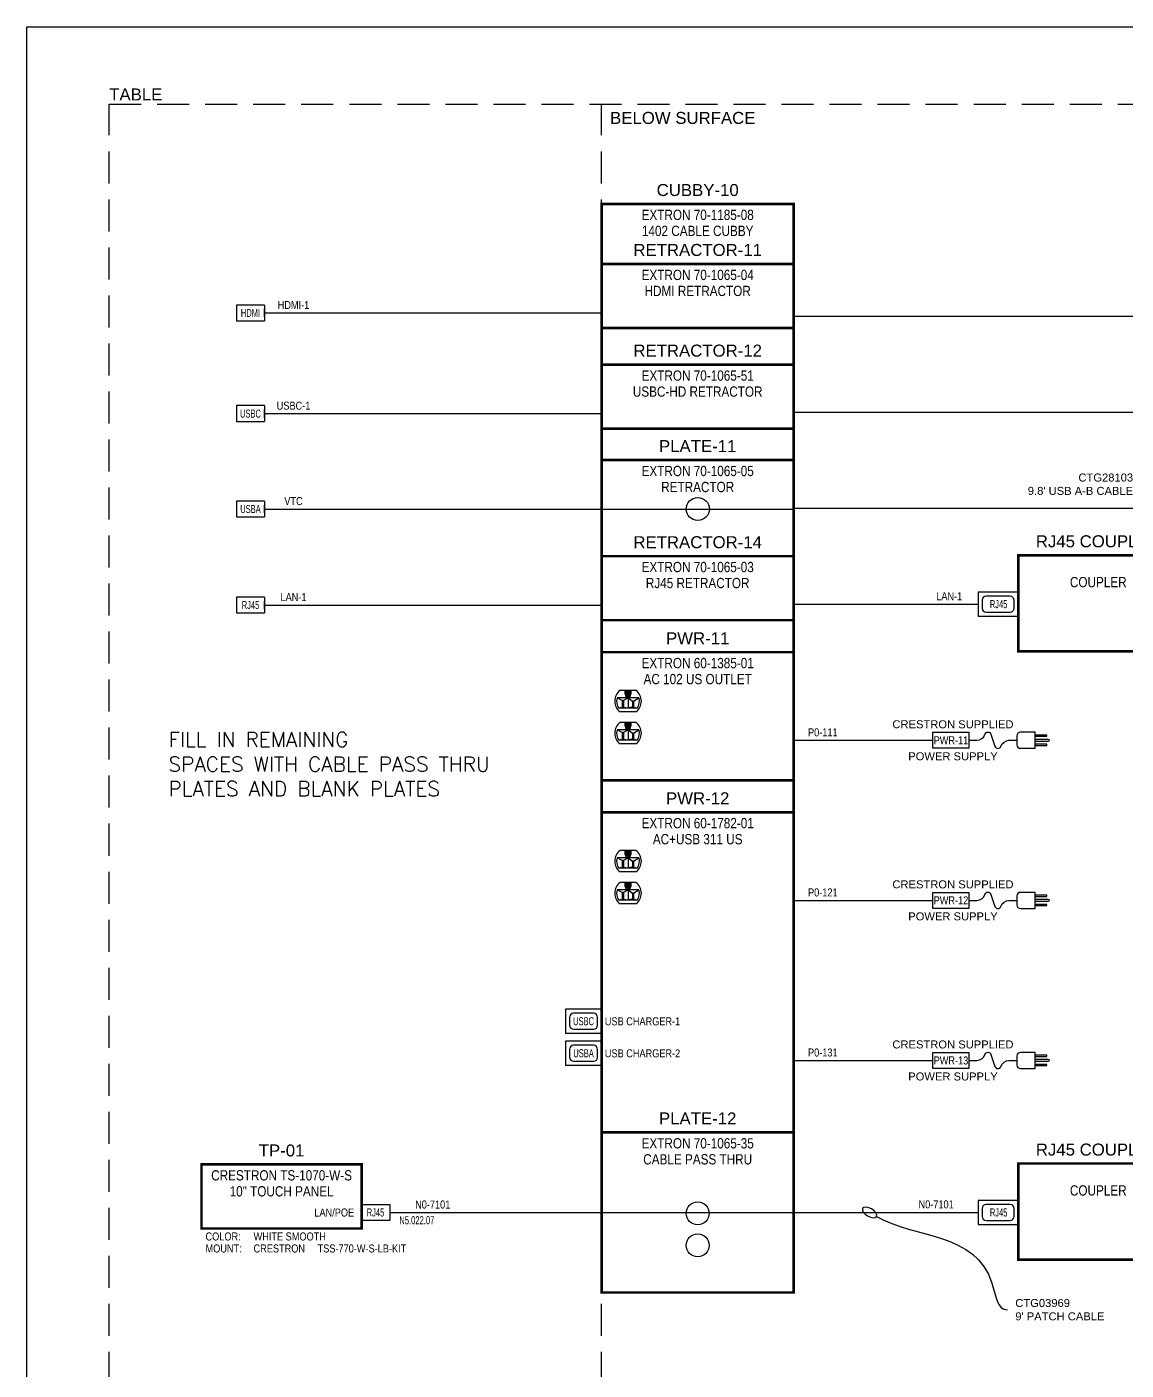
# Model space of a CAD drawing. Extents: x 0 to 120, y 0 to 39.
# Drawn here: x 0 to 8.58, y 18.81 to 29.3 of the extents above; entities that cross this region are included whole.
import ezdxf
from ezdxf import colors
from ezdxf.entities.mleader import LeaderData, LeaderLine
from ezdxf.enums import TextEntityAlignment as Align
from ezdxf.math import Vec2, Vec3

# ---------------------------------------------------------------- set-up
doc = ezdxf.new("R2010")
doc.units = 0
doc.header["$MEASUREMENT"] = 0
doc.linetypes.add('HIDDEN', pattern=[0.375, 0.25, -0.125])
doc.layers.get('0').update_dxf_attribs({"linetype": 'CONTINUOUS'})
doc.layers.get('DEFPOINTS').update_dxf_attribs({"linetype": 'CONTINUOUS'})
for name, color, linetype in [('AV-Func-Data', 212, 'CONTINUOUS'), ('AV-Func-DLAN', 214, 'CONTINUOUS'), ('AV-Func-Powr', 42, 'CONTINUOUS'), ('AV-Func-VidD', 103, 'CONTINUOUS'), ('CABLE-NUM', 7, 'CONTINUOUS'), ('Cable_Riser', 7, 'HIDDEN'), ('Con-Detail', 9, 'CONTINUOUS'), ('DEVICE-NUM', 7, 'CONTINUOUS')]:
    doc.layers.add(name, color=color, linetype=linetype)
doc.styles.add('Cable Number', font='ARIALN.TTF')
doc.styles.add('ConDetail', font='swisscl.ttf', dxfattribs={"width": 0.75, "height": 0.0625})
doc.styles.add('Connection Detail', font='swisscl.ttf')
doc.styles.add('DimText', font='romans.shx')
doc.styles.add('NARROW', font='ARIALN.TTF')
doc.styles.get("Standard").update_dxf_attribs({"font": 'arial.ttf'})
doc.styles.add('Standard 2', font='arial.ttf', dxfattribs={"height": 0.0625})

# ---------------------------------------------------------------- blocks, each defined once
blk = doc.blocks.new('*U90')
at = {"const_width": 0.02}
blk.add_lwpolyline([(0, 0.382), (1.5, 0.382), (1.5, -0.618), (0, -0.618)], close=True, dxfattribs=at)
for p in [(1.5, 0.007), (1.5, -0.243), (1.5, -0.493)]:
    blk.add_point(p)
at = {"layer": 'DEFPOINTS'}
for p in [(0, 0), (0, -0.25), (0, -0.5)]:
    blk.add_point(p, dxfattribs=at)
blk.add_attdef('DEVICE', text='', height=0.0938).set_placement((0.75, 0.444), align=Align.CENTER)
at = {"style": 'NARROW'}
for tag, p in [('MODEL', (0.75, 0.257)), ('DESC', (0.75, 0.132))]:
    blk.add_attdef(tag, text='', height=0.08, dxfattribs=at).set_placement(p, align=Align.CENTER)
for tag, p in [('INPUT1', (0.062, 0.007)), ('INPUT2', (0.062, -0.243)), ('INPUT3', (0.062, -0.493))]:
    blk.add_attdef(tag, text='', height=0.0625, dxfattribs=at).set_placement(p, align=Align.MIDDLE_LEFT)
for tag, p in [('OUTPUT1', (1.437, 0.007)), ('OUTPUT2', (1.437, -0.243)), ('OUTPUT3', (1.437, -0.493))]:
    blk.add_attdef(tag, text='', height=0.0625, dxfattribs=at).set_placement(p, align=Align.MIDDLE_RIGHT)
blk = doc.blocks.new('PLUG')
for points in [[(-0.5, -0.03125), (-0.84375, -0.03125, -1), (-0.84375, 0.03125), (-0.5, 0.03125)], [(-0.5, -0.21875), (-0.09375, -0.21875, 0.414213562), (0, -0.125), (0, 0.125, 0.414213562), (-0.09375, 0.21875), (-0.5, 0.21875)]]:
    blk.add_lwpolyline(points, format="xyb", close=True)
for points in [[(-0.8125, 0.109375), (-0.5, 0.109375), (-0.5, 0.140625), (-0.8125, 0.140625)], [(-0.8125, -0.140625), (-0.5, -0.140625), (-0.5, -0.109375), (-0.8125, -0.109375)]]:
    blk.add_lwpolyline(points, close=True)
blk = doc.blocks.new('Wallwart_V1')
blk.add_lwpolyline([(0, 0.0625), (0.28125, 0.0625), (0.28125, -0.0625), (0, -0.0625)], close=True)
blk.add_lwpolyline([(0.28125, 0), (0.34375, 0, 0.333333333), (0.40625, 0.046875, -0.75), (0.453125, 0.046875), (0.484375, -0.046875, 0.72075922), (0.53125, -0.046875, -0.312376478), (0.59375, 0), (0.65625, 0)], format="xyb")
at = {"xscale": 0.2857142857142847, "yscale": 0.2857142857142847, "zscale": 0.2857142857142847, "rotation": 180}
blk.add_blockref('PLUG', (0.65625, 0), dxfattribs=at)
at = {"style": 'Standard 2'}
for tag, p in [('MODEL', (0.15625, 0.09375)), ('DESC', (0.15625, -0.15625))]:
    blk.add_attdef(tag, text='', height=0.0625, dxfattribs=at).set_placement(p, align=Align.CENTER)
at = {"style": 'NARROW'}
blk.add_attdef('DEVICE', text='', height=0.0625, dxfattribs=at).set_placement((0.140625, 0), align=Align.MIDDLE_CENTER)
blk = doc.blocks.new('*U86')
for p, q in [((-0.0001, 0.09375), (-0.28135, 0.09375)), ((-0.28135, 0.09375), (-0.28135, -0.09375)), ((-0.2501, 0.03125), (-0.2501, -0.03125)), ((-0.0626, 0.0625), (-0.21885, 0.0625)), ((-0.03135, -0.03125), (-0.03135, 0.03125)), ((-0.0001, -0.09375), (-0.0001, 0.09375)), ((-0.28135, -0.09375), (-0.0001, -0.09375)), ((-0.21885, -0.0625), (-0.0626, -0.0625))]:
    blk.add_line(p, q)
for centre, start, end in [((-0.21885, 0.03125), 90, 180), ((-0.0626, 0.03125), 0, 90), ((-0.21885, -0.03125), 180, 270), ((-0.0626, -0.03125), 270, 0)]:
    blk.add_arc(centre, 0.03125, start, end)
at = {"style": 'Connection Detail', "width": 0.75}
blk.add_attdef('CONNECTOR', text='', height=0.0625, dxfattribs=at).set_placement((-0.140725, 0), align=Align.MIDDLE_CENTER)
at = {"layer": 'CABLE-NUM', "style": 'NARROW'}
blk.add_attdef('DEVICE', text='', height=0.0625, dxfattribs=at).set_placement((0.03115, 0.03125), align=Align.TOP_LEFT)
blk = doc.blocks.new('*U88')
for p, q in [((-0.0001, 0.09375), (-0.28135, 0.09375)), ((-0.28135, 0.09375), (-0.28135, -0.09375)), ((-0.2501, 0.03125), (-0.2501, -0.03125)), ((-0.0626, 0.0625), (-0.21885, 0.0625)), ((-0.03135, -0.03125), (-0.03135, 0.03125)), ((-0.0001, -0.09375), (-0.0001, 0.09375)), ((-0.28135, -0.09375), (-0.0001, -0.09375)), ((-0.21885, -0.0625), (-0.0626, -0.0625))]:
    blk.add_line(p, q)
for centre, start, end in [((-0.21885, 0.03125), 90, 180), ((-0.0626, 0.03125), 0, 90), ((-0.21885, -0.03125), 180, 270), ((-0.0626, -0.03125), 270, 0)]:
    blk.add_arc(centre, 0.03125, start, end)
at = {"style": 'Connection Detail', "width": 0.75}
blk.add_attdef('CONNECTOR', text='', height=0.0625, dxfattribs=at).set_placement((-0.140725, 0), align=Align.MIDDLE_CENTER)
at = {"layer": 'CABLE-NUM', "style": 'NARROW'}
blk.add_attdef('DEVICE', text='', height=0.0625, dxfattribs=at).set_placement((0.03115, 0.03125), align=Align.TOP_LEFT)
blk = doc.blocks.new('*U89')
at = {"layer": 'CABLE-NUM', "style": 'Cable Number'}
blk.add_attdef('CABLE-NUM', text='', height=0.0625, dxfattribs=at).set_placement((0.227, 0.062), align=Align.MIDDLE_CENTER)
blk = doc.blocks.new('*U87')
at = {"color": 0}
for p, q in [((0.291, 0.025), (0.12, 0.025)), ((0.161, 0.005), (0.12, 0.025)), ((0.267, 0.084), (0.144, 0.084)), ((0.161, 0.005), (0.161, -0.05)), ((0.171, 0.005), (0.161, 0.005)), ((0.206, 0.025), (0.171, 0.005)), ((0.171, 0.005), (0.171, -0.05)), ((0.228, 0.079), (0.183, 0.079)), ((0.192, 0.071), (0.183, 0.079)), ((0.183, 0.053), (0.183, 0.079)), ((0.219, 0.071), (0.192, 0.071)), ((0.192, 0.053), (0.192, 0.071)), ((0.206, 0.025), (0.24, 0)), ((0.206, 0.025), (0.206, -0.055)), ((0.228, 0.079), (0.219, 0.071)), ((0.219, 0.053), (0.219, 0.071)), ((0.228, 0.079), (0.228, 0.053)), ((0.25, 0), (0.291, 0.025)), ((0.161, -0.05), (0.135, -0.055)), ((0.276, -0.055), (0.135, -0.055)), ((0.267, -0.084), (0.144, -0.084)), ((0.171, -0.05), (0.161, -0.05)), ((0.206, -0.055), (0.171, -0.05)), ((0.24, -0.045), (0.206, -0.055)), ((0.25, 0), (0.24, 0)), ((0.24, 0), (0.24, -0.045)), ((0.25, -0.045), (0.24, -0.045)), ((0.25, 0), (0.25, -0.045)), ((0.25, -0.045), (0.276, -0.055))]:
    blk.add_line(p, q, dxfattribs=at)
at = {"color": 0, "const_width": 0.0134}
blk.add_lwpolyline([(0.212, 0.052, -1), (0.198, 0.052, -1)], format="xyb", close=True, dxfattribs=at)
at = {"color": 0}
for centre, radius, start, end in [((0.206, 0), 0.104, 125.9431, 234.0569), ((0.206, 0), 0.0894, 163.8777, 217.6763), ((0.206, 0.053), 0.0223, 180, 0), ((0.206, 0.053), 0.0134, 180, 0), ((0.206, 0), 0.104, 305.9431, 54.0569), ((0.206, 0), 0.0894, 322.3237, 16.1223)]:
    blk.add_arc(centre, radius, start, end, dxfattribs=at)
for points in [[(0.171, 0.005), (0.161, 0.005), (0.171, -0.05), (0.161, -0.05)], [(0.219, 0.071), (0.192, 0.071), (0.219, 0.053), (0.192, 0.053)], [(0.25, 0), (0.24, 0), (0.25, -0.045), (0.24, -0.045)]]:
    blk.add_solid(points, dxfattribs=at)
blk = doc.blocks.new('*U84')
at = {"const_width": 0.02}
blk.add_lwpolyline([(0, 0.382), (1.5, 0.382), (1.5, -8.118), (0, -8.118)], close=True, dxfattribs=at)
for p in [(1.5, 0.007), (1.5, -0.243), (1.5, -0.493), (1.5, -0.743), (1.5, -0.993), (1.5, -1.243), (1.5, -1.493), (1.5, -1.743), (1.5, -1.993), (1.5, -2.243), (1.5, -2.493), (1.5, -2.743), (1.5, -2.993), (1.5, -3.243), (1.5, -3.493), (1.5, -3.743), (1.5, -3.993), (1.5, -4.243), (1.5, -4.493), (1.5, -4.743), (1.5, -4.993), (1.5, -5.243), (1.5, -5.493), (1.5, -5.743), (1.5, -5.993), (1.5, -6.243), (1.5, -6.493), (1.5, -6.743), (1.5, -6.993), (1.5, -7.243), (1.5, -7.493), (1.5, -7.743), (1.5, -7.993)]:
    blk.add_point(p)
at = {"layer": 'DEFPOINTS'}
for p in [(0, 0), (0, -0.25), (0, -0.5), (0, -0.75), (0, -1), (0, -1.25), (0, -1.5), (0, -1.75), (0, -2), (0, -2.25), (0, -2.5), (0, -2.75), (0, -3), (0, -3.25), (0, -3.5), (0, -3.75), (0, -4), (0, -4.25), (0, -4.5), (0, -4.75), (0, -5), (0, -5.25), (0, -5.5), (0, -5.75), (0, -6), (0, -6.25), (0, -6.5), (0, -6.75), (0, -7), (0, -7.25), (0, -7.5), (0, -7.75), (0, -8)]:
    blk.add_point(p, dxfattribs=at)
blk.add_attdef('DEVICE', text='', height=0.0938).set_placement((0.75, 0.444), align=Align.CENTER)
at = {"style": 'NARROW'}
for tag, p in [('MODEL', (0.75, 0.257)), ('DESC', (0.75, 0.132))]:
    blk.add_attdef(tag, text='', height=0.08, dxfattribs=at).set_placement(p, align=Align.CENTER)
for tag, p in [('INPUT1', (0.062, 0.007)), ('INPUT2', (0.062, -0.243)), ('INPUT3', (0.062, -0.493)), ('INPUT4', (0.062, -0.743)), ('INPUT5', (0.062, -0.993)), ('INPUT6', (0.062, -1.243)), ('INPUT7', (0.062, -1.493)), ('INPUT8', (0.062, -1.743)), ('INPUT9', (0.062, -1.993)), ('INPUT10', (0.062, -2.243)), ('INPUT11', (0.062, -2.493)), ('INPUT12', (0.062, -2.743)), ('INPUT13', (0.062, -2.993)), ('INPUT14', (0.062, -3.243)), ('INPUT15', (0.062, -3.493)), ('INPUT16', (0.062, -3.743)), ('INPUT17', (0.062, -3.993)), ('INPUT18', (0.062, -4.243)), ('INPUT19', (0.062, -4.493)), ('INPUT20', (0.062, -4.743)), ('INPUT21', (0.062, -4.993)), ('INPUT22', (0.062, -5.243)), ('INPUT23', (0.062, -5.493)), ('INPUT24', (0.062, -5.743)), ('INPUT25', (0.062, -5.993)), ('INPUT26', (0.062, -6.243)), ('INPUT27', (0.062, -6.493)), ('INPUT28', (0.062, -6.743)), ('INPUT29', (0.062, -6.993)), ('INPUT30', (0.062, -7.243)), ('INPUT31', (0.062, -7.493)), ('INPUT32', (0.062, -7.743)), ('INPUT33', (0.062, -7.993))]:
    blk.add_attdef(tag, text='', height=0.0625, dxfattribs=at).set_placement(p, align=Align.MIDDLE_LEFT)
for tag, p in [('OUTPUT1', (1.437, 0.007)), ('OUTPUT2', (1.437, -0.243)), ('OUTPUT3', (1.437, -0.493)), ('OUTPUT4', (1.437, -0.743)), ('OUTPUT5', (1.437, -0.993)), ('OUTPUT6', (1.437, -1.243)), ('OUTPUT7', (1.437, -1.493)), ('OUTPUT8', (1.437, -1.743)), ('OUTPUT9', (1.437, -1.993)), ('OUTPUT10', (1.437, -2.243)), ('OUTPUT11', (1.437, -2.493)), ('OUTPUT12', (1.437, -2.743)), ('OUTPUT13', (1.437, -2.993)), ('OUTPUT14', (1.437, -3.243)), ('OUTPUT15', (1.437, -3.493)), ('OUTPUT16', (1.437, -3.743)), ('OUTPUT17', (1.437, -3.993)), ('OUTPUT18', (1.437, -4.243)), ('OUTPUT19', (1.437, -4.493)), ('OUTPUT20', (1.437, -4.743)), ('OUTPUT21', (1.437, -4.993)), ('OUTPUT22', (1.437, -5.243)), ('OUTPUT23', (1.437, -5.493)), ('OUTPUT24', (1.437, -5.743)), ('OUTPUT25', (1.437, -5.993)), ('OUTPUT26', (1.437, -6.243)), ('OUTPUT27', (1.437, -6.493)), ('OUTPUT28', (1.437, -6.743)), ('OUTPUT29', (1.437, -6.993)), ('OUTPUT30', (1.437, -7.243)), ('OUTPUT31', (1.437, -7.493)), ('OUTPUT32', (1.437, -7.743)), ('OUTPUT33', (1.437, -7.993))]:
    blk.add_attdef(tag, text='', height=0.0625, dxfattribs=at).set_placement(p, align=Align.MIDDLE_RIGHT)
blk = doc.blocks.new('*U85')
at = {"const_width": 0.02}
blk.add_lwpolyline([(0, 0.382), (1.5, 0.382), (1.5, -0.118), (0, -0.118)], close=True, dxfattribs=at)
blk.add_point((1.5, 0.007))
at = {"layer": 'DEFPOINTS'}
blk.add_point((0, 0), dxfattribs=at)
blk.add_attdef('DEVICE', text='', height=0.0938).set_placement((0.75, 0.444), align=Align.CENTER)
at = {"style": 'NARROW'}
for tag, p in [('MODEL', (0.75, 0.257)), ('DESC', (0.75, 0.132))]:
    blk.add_attdef(tag, text='', height=0.08, dxfattribs=at).set_placement(p, align=Align.CENTER)
blk.add_attdef('INPUT1', text='', height=0.0625, dxfattribs=at).set_placement((0.062, 0.007), align=Align.MIDDLE_LEFT)
blk.add_attdef('OUTPUT1', text='', height=0.0625, dxfattribs=at).set_placement((1.437, 0.007), align=Align.MIDDLE_RIGHT)
blk = doc.blocks.new('Connector V5')
for p, q in [((0, 0.062), (-0.219, 0.062)), ((-0.219, 0.031), (-0.219, -0.031)), ((-0.031, 0.062), (-0.188, 0.062)), ((0, -0.031), (0, 0.031)), ((-0.219, -0.062), (0, -0.062)), ((-0.188, -0.062), (-0.031, -0.062))]:
    blk.add_line(p, q)
for points in [[(-0.219, 0.062), (-0.219, -0.062)], [(0, 0.062), (0, -0.062)]]:
    blk.add_lwpolyline(points)
at = {"style": 'Connection Detail', "width": 0.75}
blk.add_attdef('CONNECTOR', text='', height=0.0625, dxfattribs=at).set_placement((-0.109, 0), align=Align.MIDDLE_CENTER)
at = {"layer": 'Con-Detail', "style": 'ConDetail', "width": 0.716609}
blk.add_attdef('CON-DETAIL', text='', height=0.0625, dxfattribs=at).set_placement((-0.569, -0.092), (-0.294, -0.092), align=Align.FIT)
at = {"layer": 'DEVICE-NUM', "style": 'NARROW'}
blk.add_attdef('DEVICE', text='', height=0.0625, dxfattribs=at).set_placement((0.062, 0.031), align=Align.TOP_LEFT)
blk = doc.blocks.new('*U152')
at = {"const_width": 0.02}
blk.add_lwpolyline([(0, 0.382), (1.5, 0.382), (1.5, -2.118), (0, -2.118)], close=True, dxfattribs=at)
for p in [(1.5, 0.007), (1.5, -0.243), (1.5, -0.493), (1.5, -0.743), (1.5, -0.993), (1.5, -1.243), (1.5, -1.493), (1.5, -1.743), (1.5, -1.993)]:
    blk.add_point(p)
at = {"layer": 'DEFPOINTS'}
for p in [(0, 0), (0, -0.25), (0, -0.5), (0, -0.75), (0, -1), (0, -1.25), (0, -1.5), (0, -1.75), (0, -2)]:
    blk.add_point(p, dxfattribs=at)
blk.add_attdef('DEVICE', text='', height=0.0938).set_placement((0.75, 0.444), align=Align.CENTER)
at = {"style": 'NARROW'}
for tag, p in [('MODEL', (0.75, 0.257)), ('DESC', (0.75, 0.132))]:
    blk.add_attdef(tag, text='', height=0.08, dxfattribs=at).set_placement(p, align=Align.CENTER)
for tag, p in [('INPUT1', (0.062, 0.007)), ('INPUT2', (0.062, -0.243)), ('INPUT3', (0.062, -0.493)), ('INPUT4', (0.062, -0.743)), ('INPUT5', (0.062, -0.993)), ('INPUT6', (0.062, -1.243)), ('INPUT7', (0.062, -1.493)), ('INPUT8', (0.062, -1.743)), ('INPUT9', (0.062, -1.993))]:
    blk.add_attdef(tag, text='', height=0.0625, dxfattribs=at).set_placement(p, align=Align.MIDDLE_LEFT)
for tag, p in [('OUTPUT1', (1.437, 0.007)), ('OUTPUT2', (1.437, -0.243)), ('OUTPUT3', (1.437, -0.493)), ('OUTPUT4', (1.437, -0.743)), ('OUTPUT5', (1.437, -0.993)), ('OUTPUT6', (1.437, -1.243)), ('OUTPUT7', (1.437, -1.493)), ('OUTPUT8', (1.437, -1.743)), ('OUTPUT9', (1.437, -1.993))]:
    blk.add_attdef(tag, text='', height=0.0625, dxfattribs=at).set_placement(p, align=Align.MIDDLE_RIGHT)
blk = doc.blocks.new('*U92')
at = {"layer": 'CABLE-NUM', "style": 'Cable Number'}
blk.add_attdef('CABLE-NUM', text='', height=0.0625, dxfattribs=at).set_placement((0.227, 0.062), align=Align.MIDDLE_CENTER)
blk = doc.blocks.new('*U95')
for p, q in [((-0.001, 0.094), (-0.313, 0.094)), ((-0.313, 0.094), (-0.313, -0.094)), ((-0.282, 0.031), (-0.282, -0.031)), ((-0.063, 0.062), (-0.251, 0.062)), ((-0.032, -0.031), (-0.032, 0.031)), ((-0.001, -0.094), (-0.001, 0.094)), ((-0.313, -0.094), (-0.001, -0.094)), ((-0.251, -0.063), (-0.063, -0.063))]:
    blk.add_line(p, q)
for centre, start, end in [((-0.251, 0.031), 90, 180), ((-0.063, 0.031), 0, 90), ((-0.251, -0.031), 180, 270), ((-0.063, -0.031), 270, 0)]:
    blk.add_arc(centre, 0.0312, start, end)
at = {"style": 'Connection Detail', "width": 0.75}
blk.add_attdef('CONNECTOR', text='', height=0.0625, dxfattribs=at).set_placement((-0.157, 0), align=Align.MIDDLE_CENTER)
blk = doc.blocks.new('*U97')
at = {"const_width": 0.02}
blk.add_lwpolyline([(0, 0.382), (1.25, 0.382), (1.25, -0.368), (0, -0.368)], close=True, dxfattribs=at)
for p in [(1.25, 0), (1.25, -0.25)]:
    blk.add_point(p)
at = {"layer": 'DEFPOINTS'}
for p in [(0, 0), (0, -0.25)]:
    blk.add_point(p, dxfattribs=at)
blk.add_attdef('DEVICE', text='', height=0.0938).set_placement((0.625, 0.444), align=Align.CENTER)
at = {"style": 'NARROW'}
for tag, p in [('MODEL', (0.625, 0.257)), ('DESC', (0.625, 0.132))]:
    blk.add_attdef(tag, text='', height=0.08, dxfattribs=at).set_placement(p, align=Align.CENTER)
for tag, p in [('INPUT1', (0.062, 0.007)), ('INPUT2', (0.062, -0.243))]:
    blk.add_attdef(tag, text='', height=0.0625, dxfattribs=at).set_placement(p, align=Align.MIDDLE_LEFT)
for tag, p in [('OUTPUT1', (1.187, 0.007)), ('OUTPUT2', (1.187, -0.243))]:
    blk.add_attdef(tag, text='', height=0.0625, dxfattribs=at).set_placement(p, align=Align.MIDDLE_RIGHT)
blk = doc.blocks.new('*U101')
at = {"const_width": 0.02}
blk.add_lwpolyline([(0, 0.382), (1.25, 0.382), (1.25, -0.118), (0, -0.118)], close=True, dxfattribs=at)
blk.add_point((1.25, 0.007))
at = {"layer": 'DEFPOINTS'}
blk.add_point((0, 0), dxfattribs=at)
blk.add_attdef('DEVICE', text='', height=0.0938).set_placement((0.625, 0.444), align=Align.CENTER)
at = {"style": 'NARROW'}
for tag, p in [('MODEL', (0.625, 0.257)), ('DESC', (0.625, 0.132))]:
    blk.add_attdef(tag, text='', height=0.08, dxfattribs=at).set_placement(p, align=Align.CENTER)
blk.add_attdef('INPUT1', text='', height=0.0625, dxfattribs=at).set_placement((0.062, 0.007), align=Align.MIDDLE_LEFT)
blk.add_attdef('OUTPUT1', text='', height=0.0625, dxfattribs=at).set_placement((1.187, 0.007), align=Align.MIDDLE_RIGHT)
blk = doc.blocks.new('*U100')
at = {"style": 'NARROW'}
blk.add_text('COLOR:', height=0.0625, dxfattribs=at).set_placement((0.03125, -0.09375))
blk.add_attdef('COLOR', (0.40625, -0.09375), '', height=0.0625, dxfattribs=at)
blk = doc.blocks.new('*U37')
for p, q in [((0, 0.062), (0.219, 0.062)), ((0, -0.031), (0, 0.031)), ((0.031, 0.062), (0.188, 0.062)), ((0.219, 0.031), (0.219, -0.031)), ((0.219, -0.062), (0, -0.062)), ((0.188, -0.062), (0.031, -0.062))]:
    blk.add_line(p, q)
for points in [[(0, 0.062), (0, -0.062)], [(0.219, 0.062), (0.219, -0.062)]]:
    blk.add_lwpolyline(points)
at = {"style": 'Connection Detail', "width": 0.75}
blk.add_attdef('CONNECTOR', text='', height=0.0625, dxfattribs=at).set_placement((0.106, 0), align=Align.MIDDLE_CENTER)
at = {"layer": 'Con-Detail', "style": 'ConDetail', "width": 0.716609}
blk.add_attdef('CON-DETAIL', text='', height=0.0625, dxfattribs=at).set_placement((0.294, -0.092), (0.569, -0.092), align=Align.FIT)
at = {"layer": 'DEVICE-NUM', "style": 'NARROW'}
blk.add_attdef('DEVICE', text='', height=0.0625, dxfattribs=at).set_placement((-0.062, 0.031), align=Align.TOP_RIGHT)
blk = doc.blocks.new('*U102')
at = {"style": 'NARROW'}
blk.add_text('MOUNT:', height=0.0625, dxfattribs=at).set_placement((0.03125, -0.1875))
for tag, p in [('MOUNT-MFG1', (0.40625, -0.1875)), ('MOUNT-MODEL1', (0.90625, -0.1875)), ('MOUNT-MFG2', (0.40625, -0.28125)), ('MOUNT-MODEL2', (0.90625, -0.28125))]:
    blk.add_attdef(tag, p, '', height=0.0625, dxfattribs=at)
blk = doc.blocks.new('*U103')
at = {"const_width": 0.02}
blk.add_lwpolyline([(0, 0.382), (1.5, 0.382), (1.5, -0.868), (0, -0.868)], close=True, dxfattribs=at)
for p in [(1.5, 0.007), (1.5, -0.243), (1.5, -0.493), (1.5, -0.743)]:
    blk.add_point(p)
at = {"layer": 'DEFPOINTS'}
for p in [(0, 0), (0, -0.25), (0, -0.5), (0, -0.75)]:
    blk.add_point(p, dxfattribs=at)
blk.add_attdef('DEVICE', text='', height=0.0938).set_placement((0.75, 0.444), align=Align.CENTER)
at = {"style": 'NARROW'}
for tag, p in [('MODEL', (0.75, 0.257)), ('DESC', (0.75, 0.132))]:
    blk.add_attdef(tag, text='', height=0.08, dxfattribs=at).set_placement(p, align=Align.CENTER)
for tag, p in [('INPUT1', (0.062, 0.007)), ('INPUT2', (0.062, -0.243)), ('INPUT3', (0.062, -0.493)), ('INPUT4', (0.062, -0.743))]:
    blk.add_attdef(tag, text='', height=0.0625, dxfattribs=at).set_placement(p, align=Align.MIDDLE_LEFT)
for tag, p in [('OUTPUT1', (1.437, 0.007)), ('OUTPUT2', (1.437, -0.243)), ('OUTPUT3', (1.437, -0.493)), ('OUTPUT4', (1.437, -0.743))]:
    blk.add_attdef(tag, text='', height=0.0625, dxfattribs=at).set_placement(p, align=Align.MIDDLE_RIGHT)
blk = doc.blocks.new('*U44')
at = {"layer": 'CABLE-NUM', "style": 'Cable Number'}
blk.add_attdef('CABLE-NUM', text='', height=0.0625, dxfattribs=at).set_placement((0.336, 0.063), align=Align.MIDDLE_CENTER)
blk = doc.blocks.new('ellipse')
at = {"color": 0, "extrusion": (0, 0, -1)}
blk.add_ellipse((0, 0), major_axis=(1, 0), ratio=0.5, dxfattribs=at)
blk = doc.blocks.new('*U32')
at = {"layer": 'CABLE-NUM', "style": 'Cable Number'}
blk.add_attdef('CABLE-NUM', text='', height=0.0625, dxfattribs=at).set_placement((-0.219, 0.063), align=Align.MIDDLE_CENTER)
blk = doc.blocks.new('*U119')
at = {"layer": 'CABLE-NUM', "style": 'Cable Number'}
blk.add_attdef('CABLE-NUM', text='', height=0.0625, dxfattribs=at).set_placement((-0.328, 0.063), align=Align.MIDDLE_CENTER)
blk = doc.blocks.new('*U151')
at = {"const_width": 0.02}
blk.add_lwpolyline([(0, 0.382), (1.5, 0.382), (1.5, -0.368), (0, -0.368)], close=True, dxfattribs=at)
for p in [(1.5, 0.007), (1.5, -0.243)]:
    blk.add_point(p)
at = {"layer": 'DEFPOINTS'}
for p in [(0, 0), (0, -0.25)]:
    blk.add_point(p, dxfattribs=at)
blk.add_attdef('DEVICE', text='', height=0.0938).set_placement((0.75, 0.444), align=Align.CENTER)
at = {"style": 'NARROW'}
for tag, p in [('MODEL', (0.75, 0.257)), ('DESC', (0.75, 0.132))]:
    blk.add_attdef(tag, text='', height=0.08, dxfattribs=at).set_placement(p, align=Align.CENTER)
for tag, p in [('INPUT1', (0.062, 0.007)), ('INPUT2', (0.062, -0.243))]:
    blk.add_attdef(tag, text='', height=0.0625, dxfattribs=at).set_placement(p, align=Align.MIDDLE_LEFT)
for tag, p in [('OUTPUT1', (1.437, 0.007)), ('OUTPUT2', (1.437, -0.243))]:
    blk.add_attdef(tag, text='', height=0.0625, dxfattribs=at).set_placement(p, align=Align.MIDDLE_RIGHT)

msp = doc.modelspace()

# ---------------------------------------------------------------- linework, layer by layer
for centre in [(5.239, 25.535), (5.238, 20.035), (5.238, 19.785)]:
    msp.add_circle(centre, 0.09)
at = {"layer": 'AV-Func-Data'}
for points in [[(1.855, 25.535), (5.988, 25.535)], [(5.988, 25.542), (10.844, 25.542), (10.844, 23.292), (12.676, 23.292)], [(1.855, 24.785), (4.488, 24.785)], [(5.988, 24.792), (7.428, 24.792)]]:
    msp.add_lwpolyline(points, dxfattribs=at)
at = {"layer": 'AV-Func-DLAN'}
msp.add_lwpolyline([(2.833, 20.042), (7.428, 20.042)], dxfattribs=at)
at = {"layer": 'AV-Func-Powr'}
for points in [[(5.988, 23.729), (7.075, 23.729)], [(5.988, 22.479), (7.075, 22.479)], [(5.988, 21.229), (7.075, 21.229)]]:
    msp.add_lwpolyline(points, dxfattribs=at)
at = {"layer": 'AV-Func-VidD'}
for points in [[(1.855, 27.066), (4.488, 27.066)], [(5.988, 27.042), (12.676, 27.042)], [(1.855, 26.28), (4.488, 26.28)], [(5.988, 26.292), (12.676, 26.292)]]:
    msp.add_lwpolyline(points, dxfattribs=at)
at = {"layer": 'Cable_Riser'}
msp.add_lwpolyline([(0.643, 28.697), (19.13, 28.697), (19.13, 7.078), (0.643, 7.078), (0.643, 28.697)], close=True, dxfattribs=at)
msp.add_lwpolyline([(4.488, 7.078), (4.488, 28.697)], dxfattribs=at)
at = {"layer": 'DEFPOINTS'}
msp.add_lwpolyline([(0, 29.3), (36.7, 29.3), (36.7, 0), (0, 0)], close=True, dxfattribs=at)

# ---------------------------------------------------------------- block references
ref = msp.add_blockref('*U84', (4.488, 27.535))
ref.add_attrib('DEVICE', 'CUBBY-10', dxfattribs={"height": 0.0938}).set_placement((5.238, 27.979), align=Align.CENTER)
ref.add_attrib('MODEL', 'EXTRON 70-1185-08', dxfattribs={"height": 0.08, "style": 'NARROW'}).set_placement((5.238, 27.792), align=Align.CENTER)
ref.add_attrib('DESC', '1402 CABLE CUBBY', dxfattribs={"height": 0.08, "style": 'NARROW'}).set_placement((5.238, 27.667), align=Align.CENTER)
ref = msp.add_blockref('*U85', (4.488, 27.066))
ref.add_attrib('DEVICE', 'RETRACTOR-11', dxfattribs={"height": 0.09375}).set_placement((5.238, 27.511), align=Align.CENTER)
ref.add_attrib('MODEL', 'EXTRON 70-1065-04', dxfattribs={"height": 0.08, "style": 'NARROW'}).set_placement((5.238, 27.323), align=Align.CENTER)
ref.add_attrib('DESC', 'HDMI RETRACTOR', dxfattribs={"height": 0.08, "style": 'NARROW'}).set_placement((5.238, 27.198), align=Align.CENTER)
ref = msp.add_blockref('*U85', (4.488, 26.28))
ref.add_attrib('DEVICE', 'RETRACTOR-12', dxfattribs={"height": 0.09375}).set_placement((5.238, 26.725), align=Align.CENTER)
ref.add_attrib('MODEL', 'EXTRON 70-1065-51', dxfattribs={"height": 0.08, "style": 'NARROW'}).set_placement((5.238, 26.537), align=Align.CENTER)
ref.add_attrib('DESC', 'USBC-HD RETRACTOR', dxfattribs={"height": 0.08, "style": 'NARROW'}).set_placement((5.238, 26.412), align=Align.CENTER)
ref = msp.add_blockref('*U151', (4.488, 25.535))
ref.add_attrib('DEVICE', 'PLATE-11', dxfattribs={"height": 0.0938}).set_placement((5.238, 25.979), align=Align.CENTER)
ref.add_attrib('MODEL', 'EXTRON 70-1065-05', dxfattribs={"height": 0.08, "style": 'NARROW'}).set_placement((5.238, 25.792), align=Align.CENTER)
ref.add_attrib('DESC', 'RETRACTOR', dxfattribs={"height": 0.08, "style": 'NARROW'}).set_placement((5.238, 25.667), align=Align.CENTER)
ref = msp.add_blockref('*U85', (4.488, 24.785))
ref.add_attrib('DEVICE', 'RETRACTOR-14', dxfattribs={"height": 0.09375}).set_placement((5.238, 25.229), align=Align.CENTER)
ref.add_attrib('MODEL', 'EXTRON 70-1065-03', dxfattribs={"height": 0.08, "style": 'NARROW'}).set_placement((5.238, 25.042), align=Align.CENTER)
ref.add_attrib('DESC', 'RJ45 RETRACTOR', dxfattribs={"height": 0.08, "style": 'NARROW'}).set_placement((5.238, 24.917), align=Align.CENTER)
ref = msp.add_blockref('*U97', (7.741, 24.792))
ref.add_attrib('DEVICE', 'RJ45 COUPLER', dxfattribs={"height": 0.09375}).set_placement((8.366, 25.236), align=Align.CENTER)
ref.add_attrib('DESC', 'COUPLER', dxfattribs={"height": 0.08, "style": 'NARROW'}).set_placement((8.366, 24.924), align=Align.CENTER)
ref = msp.add_blockref('*U90', (4.488, 24.035))
ref.add_attrib('DEVICE', 'PWR-11', dxfattribs={"height": 0.0938}).set_placement((5.238, 24.479), align=Align.CENTER)
ref.add_attrib('MODEL', 'EXTRON 60-1385-01', dxfattribs={"height": 0.08, "style": 'NARROW'}).set_placement((5.238, 24.292), align=Align.CENTER)
ref.add_attrib('DESC', 'AC 102 US OUTLET', dxfattribs={"height": 0.08, "style": 'NARROW'}).set_placement((5.238, 24.167), align=Align.CENTER)
for p in [(4.488, 24.035), (4.488, 23.785), (4.488, 22.785), (4.488, 22.535)]:
    msp.add_blockref('*U87', p)
ref = msp.add_blockref('*U152', (4.488, 22.785))
ref.add_attrib('DEVICE', 'PWR-12', dxfattribs={"height": 0.0938}).set_placement((5.238, 23.229), align=Align.CENTER)
ref.add_attrib('MODEL', 'EXTRON 60-1782-01', dxfattribs={"height": 0.08, "style": 'NARROW'}).set_placement((5.238, 23.042), align=Align.CENTER)
ref.add_attrib('DESC', 'AC+USB 311 US', dxfattribs={"height": 0.08, "style": 'NARROW'}).set_placement((5.238, 22.917), align=Align.CENTER)
ref = msp.add_blockref('*U103', (4.488, 20.285))
ref.add_attrib('DEVICE', 'PLATE-12', dxfattribs={"height": 0.0938}).set_placement((5.238, 20.729), align=Align.CENTER)
ref.add_attrib('MODEL', 'EXTRON 70-1065-35', dxfattribs={"height": 0.08, "style": 'NARROW'}).set_placement((5.238, 20.542), align=Align.CENTER)
ref.add_attrib('DESC', 'CABLE PASS THRU', dxfattribs={"height": 0.08, "style": 'NARROW'}).set_placement((5.238, 20.417), align=Align.CENTER)
ref = msp.add_blockref('*U101', (1.364, 20.035))
ref.add_attrib('DEVICE', 'TP-01', dxfattribs={"height": 0.0938}).set_placement((1.989, 20.479), align=Align.CENTER)
ref.add_attrib('MODEL', 'CRESTRON TS-1070-W-S', dxfattribs={"height": 0.08, "style": 'NARROW'}).set_placement((1.989, 20.292), align=Align.CENTER)
ref.add_attrib('DESC', '10" TOUCH PANEL', dxfattribs={"height": 0.08, "style": 'NARROW'}).set_placement((1.989, 20.167), align=Align.CENTER)
ref = msp.add_blockref('*U97', (7.741, 20.042))
ref.add_attrib('DEVICE', 'RJ45 COUPLER', dxfattribs={"height": 0.09375}).set_placement((8.366, 20.486), align=Align.CENTER)
ref.add_attrib('DESC', 'COUPLER', dxfattribs={"height": 0.08, "style": 'NARROW'}).set_placement((8.366, 20.174), align=Align.CENTER)
for name, values in [('*U100', {'COLOR': 'WHITE SMOOTH'}), ('*U102', {'MOUNT-MFG1': 'CRESTRON', 'MOUNT-MODEL1': 'TSS-770-W-S-LB-KIT'})]:
    msp.add_blockref(name, (1.364, 19.917)).add_auto_attribs(values)
at = {"layer": 'AV-Func-Data'}
for p, values in [((1.855, 25.535), {'CONNECTOR': 'USBA'}), ((1.855, 24.785), {'CONNECTOR': 'RJ45'})]:
    msp.add_blockref('Connector V5', p, dxfattribs=at).add_auto_attribs(values)
at = {"layer": 'AV-Func-DLAN'}
ref = msp.add_blockref('*U37', (2.614, 20.042), dxfattribs=at)
ref.add_attrib('CONNECTOR', 'RJ45', dxfattribs={"layer": '0', "height": 0.0625, "style": 'Connection Detail', "width": 0.75}).set_placement((2.722, 20.042), align=Align.MIDDLE_CENTER)
ref.add_attrib('DEVICE_001', 'LAN/POE', (2.245, 20.01), dxfattribs={"layer": 'DEVICE-NUM', "height": 0.0625, "style": 'NARROW'})
ref.add_attrib('CON-DETAIL', 'N5.022.07', dxfattribs={"layer": 'Con-Detail', "height": 0.0625, "style": 'ConDetail', "width": 0.856288}).set_placement((2.908, 19.95), (3.182, 19.95), align=Align.FIT)
at = {"layer": 'AV-Func-Powr'}
for p, values in [((7.075, 23.729), {'MODEL': 'CRESTRON SUPPLIED', 'DEVICE': 'PWR-11', 'DESC': 'POWER SUPPLY'}), ((7.075, 22.479), {'MODEL': 'CRESTRON SUPPLIED', 'DEVICE': 'PWR-12', 'DESC': 'POWER SUPPLY'}), ((7.075, 21.229), {'MODEL': 'CRESTRON SUPPLIED', 'DEVICE': 'PWR-13', 'DESC': 'POWER SUPPLY'})]:
    msp.add_blockref('Wallwart_V1', p, dxfattribs=at).add_auto_attribs(values)
ref = msp.add_blockref('*U86', (4.488, 21.535), dxfattribs=at)
ref.add_attrib('CONNECTOR', 'USBC', dxfattribs={"layer": '0', "height": 0.0625, "style": 'Connection Detail', "width": 0.75}).set_placement((4.347, 21.535), align=Align.MIDDLE_CENTER)
ref.add_attrib('DEVICE_001', 'USB CHARGER-1', (4.513, 21.503), dxfattribs={"layer": 'CABLE-NUM', "height": 0.0625, "style": 'NARROW'})
ref = msp.add_blockref('*U88', (4.488, 21.285), dxfattribs=at)
ref.add_attrib('CONNECTOR', 'USBA', dxfattribs={"layer": '0', "height": 0.0625, "style": 'Connection Detail', "width": 0.75}).set_placement((4.347, 21.285), align=Align.MIDDLE_CENTER)
ref.add_attrib('DEVICE_001', 'USB CHARGER-2', (4.513, 21.253), dxfattribs={"layer": 'CABLE-NUM', "height": 0.0625, "style": 'NARROW'})
at = {"layer": 'AV-Func-VidD'}
for p, values in [((1.855, 27.066), {'CONNECTOR': 'HDMI'}), ((1.855, 26.28), {'CONNECTOR': 'USBC'})]:
    msp.add_blockref('Connector V5', p, dxfattribs=at).add_auto_attribs(values)
at = {"layer": 'CABLE-NUM'}
for name, p, values in [('*U92', (1.855, 27.066), {'CABLE-NUM': 'HDMI-1'}), ('*U92', (1.855, 26.28), {'CABLE-NUM': 'USBC-1'}), ('*U92', (1.855, 25.535), {'CABLE-NUM': 'VTC'}), ('*U92', (1.855, 24.785), {'CABLE-NUM': 'LAN-1'}), ('*U89', (5.988, 23.729), {'CABLE-NUM': 'P0-111'}), ('*U89', (5.988, 22.479), {'CABLE-NUM': 'P0-121'}), ('*U89', (5.988, 21.229), {'CABLE-NUM': 'P0-131'}), ('*U119', (7.428, 20.042), {'CABLE-NUM': 'N0-7101'})]:
    msp.add_blockref(name, p, dxfattribs=at).add_auto_attribs(values)
ref = msp.add_blockref('*U32', (7.428, 24.792), dxfattribs=at)
ref.add_attrib('CABLE-NUM', 'LAN-1', dxfattribs={"height": 0.0625, "style": 'Cable Number'}).set_placement((7.202, 24.854), align=Align.MIDDLE_CENTER)
ref = msp.add_blockref('*U95', (7.741, 24.792), dxfattribs=at)
ref.add_attrib('CONNECTOR', 'RJ45', dxfattribs={"layer": '0', "height": 0.0625, "style": 'Connection Detail', "width": 0.75}).set_placement((7.588, 24.792), align=Align.MIDDLE_CENTER)
ref = msp.add_blockref('*U44', (2.833, 20.042), dxfattribs=at)
ref.add_attrib('CABLE-NUM', 'N0-7101', dxfattribs={"height": 0.0625, "style": 'Cable Number'}).set_placement((3.169, 20.104), align=Align.MIDDLE_CENTER)
ref = msp.add_blockref('*U95', (7.741, 20.042), dxfattribs=at)
ref.add_attrib('CONNECTOR', 'RJ45', dxfattribs={"layer": '0', "height": 0.0625, "style": 'Connection Detail', "width": 0.75}).set_placement((7.588, 20.042), align=Align.MIDDLE_CENTER)

# ---------------------------------------------------------------- texts
for s, height, p in [('TABLE', 0.0938, (0.643, 28.697)), ('BELOW SURFACE', 0.09375, (4.554, 28.514))]:
    msp.add_text(s, height=height).set_placement(p, align=Align.BOTTOM_LEFT)
at = {"insert": (1.106, 23.792), "char_height": 0.115, "attachment_point": 1, "style": 'DimText'}
msp.add_mtext_dynamic_manual_height_columns('FILL IN REMAINING \\PSPACES WITH CABLE PASS THRU\\PPLATES AND BLANK PLATES', width=3.3442, gutter_width=0.312, heights=[0], dxfattribs=at)

# ---------------------------------------------------------------- leaders
ml = msp.add_multileader_mtext('Standard')
ml.set_content("CTG28103\\P9.8' USB A-B CABLE", color=256)
ml.set_leader_properties()
ml.set_arrow_properties(name='ellipse')
ml.build(insert=Vec2(0, 0))
ml.multileader.update_dxf_attribs({"leader_type": 2, "text_left_attachment_type": 2, "text_right_attachment_type": 2, "dogleg_length": 0.36, "arrow_head_size": 0.0625})
ctx = ml.context
ctx.base_point, ctx.char_height, ctx.arrow_head_size, ctx.landing_gap_size, ctx.plane_origin = Vec3(7.762, 25.727), 0.0625, 0.0625, 0.0625, Vec3(9.575, 25.258)
ctx.left_attachment, ctx.right_attachment, ctx.text_align_type = 2, 2, 2
notes = []
notes.append((ctx, [(0, (1, 1, 0), (9.061, 25.727), (-1, 0), 0.36, [(0, [(9.393, 25.542), (8.857, 25.939)], 0, [])])]))
ctx.mtext.insert, ctx.mtext.alignment, ctx.mtext.flow_direction = Vec3(8.638, 25.812), 3, 5
ml = msp.add_multileader_mtext('Standard')
ml.set_content("CTG03969\\P9' PATCH CABLE", color=256)
ml.set_leader_properties()
ml.set_arrow_properties(name='ellipse')
ml.build(insert=Vec2(0, 0))
ml.multileader.update_dxf_attribs({"leader_type": 2, "text_left_attachment_type": 2, "text_right_attachment_type": 2, "dogleg_length": 0.36, "arrow_head_size": 0.0625})
ctx = ml.context
ctx.base_point, ctx.char_height, ctx.arrow_head_size, ctx.landing_gap_size, ctx.plane_origin = Vec3(7.656, 19.281), 0.0625, 0.0625, 0.0625, Vec3(7.144, 18.413)
ctx.left_attachment, ctx.right_attachment = 2, 2
notes.append((ctx, [(0, (1, 1, 0), (7.296, 19.281), (1, 0), 0.36, [(0, [(6.58, 20.042), (7.536, 19.49)], 0, [])])]))
ctx.mtext.insert, ctx.mtext.flow_direction = Vec3(7.718, 19.366), 5
for ctx, leaders in notes:
    for number, flags, end, landing, length, lines in leaders:
        leader = LeaderData()
        leader.index, (leader.has_last_leader_line, leader.has_dogleg_vector, leader.attachment_direction) = number, flags
        leader.last_leader_point, leader.dogleg_vector, leader.dogleg_length = Vec3(end), Vec3(landing), length
        for number, points, colour, breaks in lines:
            line = LeaderLine()
            line.index, line.vertices, line.color, line.breaks = number, Vec3.list(points), colors.encode_raw_color(colour), breaks
            leader.lines.append(line)
        ctx.leaders.append(leader)

doc.saveas('drawing.dxf')
